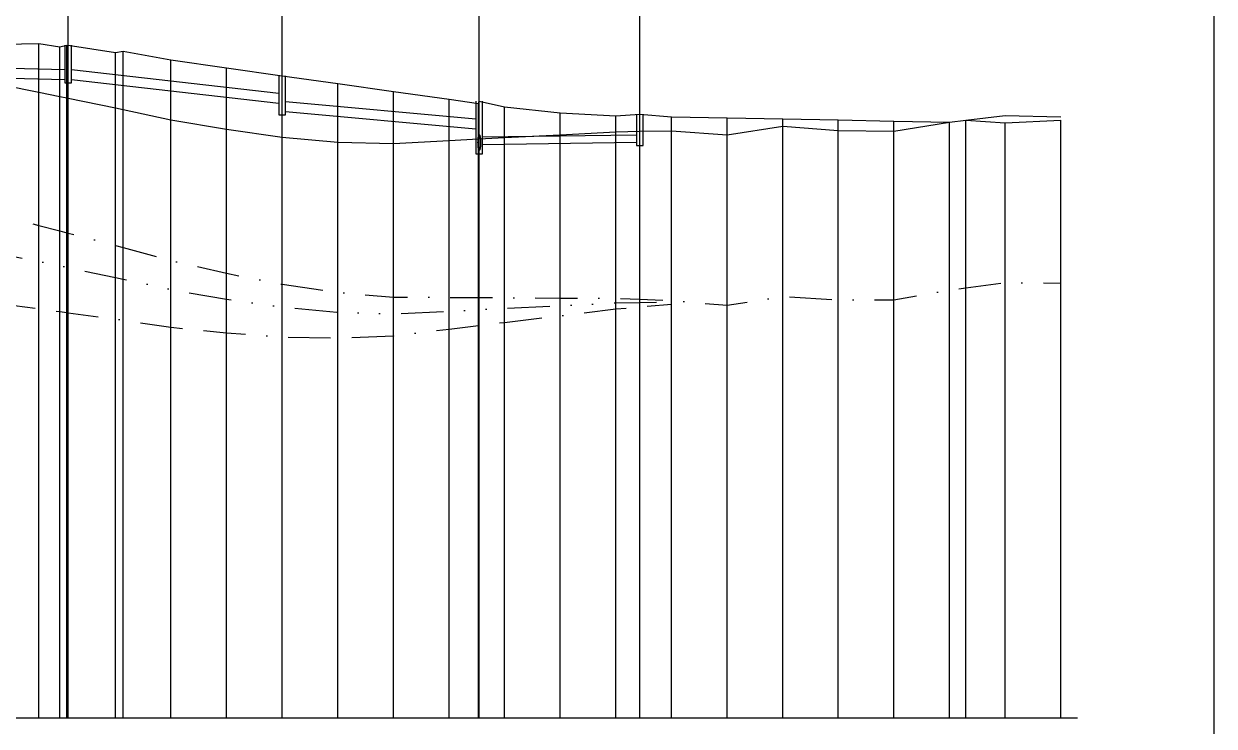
# Model space of a CAD drawing. Header units: millimetres. Extents: x -7351 to 135086, y 1419 to 5643.
# Drawn here: x 54231.6 to 54588.4, y 1584.5 to 1795.2 of the extents above; entities that cross this region are included whole.
import ezdxf

# ---------------------------------------------------------------- set-up
doc = ezdxf.new("R2010")
doc.units = ezdxf.units.MM
for name, pattern in [('BORDER', [44.45, 12.7, -6.35, 12.7, -6.35, 0, -6.35]), ('DASHDOT', [25.4, 12.7, -6.35, 0, -6.35]), ('DIVIDE', [31.75, 12.7, -6.35, 0, -6.35, 0, -6.35])]:
    doc.linetypes.add(name, pattern=pattern)
for name, color, linetype in [('KZ_종단_계획선', 1, 'Continuous'), ('KZ_종단_관로', 4, 'Continuous'), ('KZ_종단_깃발', 7, 'Continuous'), ('KZ_종단_도각', 7, 'Continuous'), ('KZ_종단_맨홀', 4, 'Continuous'), ('KZ_종단_수직선', 7, 'Continuous'), ('KZ_종단_암선1', 56, 'DASHDOT'), ('KZ_종단_암선2', 4, 'DIVIDE'), ('KZ_종단_암선3', 6, 'BORDER'), ('KZ_종단_원형관', 4, 'Continuous'), ('KZ_종단_지반선', 3, 'Continuous'), ('KZ_종단_테이블선', 7, 'Continuous')]:
    doc.layers.add(name, color=color, linetype=linetype)

msp = doc.modelspace()

# ---------------------------------------------------------------- linework, layer by layer
at = {"layer": 'KZ_종단_계획선'}
msp.add_lwpolyline([(54225.69, 1789.13), (54236.12, 1789.26), (54242.36, 1788.28), (54244.5, 1788.78), (54244.69, 1788.1), (54244.88, 1788.75), (54244.88, 1788.75), (54244.88, 1788.75), (54244.88, 1788.75), (54244.88, 1788.75), (54244.88, 1788.75), (54244.88, 1788.75), (54244.88, 1788.75), (54259.03, 1786.64), (54261.36, 1786.98), (54275.69, 1784.35), (54292.36, 1781.99), (54309.03, 1779.64), (54325.69, 1777.29), (54342.36, 1774.94), (54359.03, 1772.58), (54367.91, 1771.33), (54368.1, 1771.96), (54368.1, 1771.96), (54368.1, 1771.96), (54368.1, 1771.96), (54368.1, 1771.96), (54368.1, 1771.96), (54368.1, 1771.96), (54375.69, 1770.25), (54392.36, 1768.52), (54409.03, 1767.6), (54416.24, 1768.12), (54425.69, 1767.27), (54442.36, 1766.96), (54459.03, 1766.65), (54475.69, 1766.35), (54492.36, 1766.04), (54509.03, 1765.74), (54513.88, 1766.32), (54525.69, 1765.48), (54542.36, 1766.27), (54542.36, 1766.27)], dxfattribs=at)
at = {"layer": 'KZ_종단_관로'}
for p, q in [((54168.36, 1783.31), (54243.88, 1781.54)), ((54245.88, 1781.54), (54308.03, 1774.39)), ((54168.36, 1780.31), (54243.88, 1778.54)), ((54245.88, 1778.54), (54308.03, 1771.39)), ((54310.03, 1771.89), (54367.1, 1766.74)), ((54310.03, 1768.89), (54367.1, 1763.74)), ((54369.1, 1761.29), (54415.24, 1761.92)), ((54369.1, 1759.04), (54415.24, 1759.67))]:
    msp.add_line(p, q, dxfattribs=at)
at = {"layer": 'KZ_종단_깃발'}
for p, q in [((54244.88, 1587.04), (54244.88, 1855)), ((54244.88, 1587.04), (54244.88, 1855)), ((54309.03, 1587.04), (54309.03, 1855)), ((54368.1, 1587.04), (54368.1, 1855)), ((54416.24, 1587.04), (54416.24, 1855))]:
    msp.add_line(p, q, dxfattribs=at)
at = {"layer": 'KZ_종단_도각'}
msp.add_lwpolyline([(53747.36, 1419.04), (54588.36, 1419.04), (54588.36, 2013.04), (53747.36, 2013.04)], close=True, dxfattribs=at)
at = {"layer": 'KZ_종단_맨홀'}
for points in [[(54243.88, 1788.75), (54243.88, 1777.54), (54245.88, 1777.54), (54245.88, 1788.75)], [(54243.88, 1788.75), (54243.88, 1777.54), (54245.88, 1777.54), (54245.88, 1788.75)], [(54308.03, 1779.64), (54308.03, 1767.89), (54310.03, 1767.89), (54310.03, 1779.64)], [(54367.1, 1771.96), (54367.1, 1756.21), (54369.1, 1756.21), (54369.1, 1771.96)], [(54415.24, 1768.12), (54415.24, 1758.73), (54417.24, 1758.73), (54417.24, 1768.12)]]:
    msp.add_lwpolyline(points, dxfattribs=at)
at = {"layer": 'KZ_종단_수직선'}
for p, q in [((54236.12, 1587.04), (54236.12, 1789.26)), ((54242.36, 1587.04), (54242.36, 1788.28)), ((54244.5, 1587.04), (54244.5, 1788.78)), ((54244.68, 1587.04), (54244.68, 1788.1)), ((54244.88, 1587.04), (54244.88, 1788.75)), ((54244.88, 1587.04), (54244.88, 1788.75)), ((54244.88, 1587.04), (54244.88, 1788.75)), ((54244.88, 1587.04), (54244.88, 1788.75)), ((54244.88, 1587.04), (54244.88, 1788.75)), ((54244.88, 1587.04), (54244.88, 1788.75)), ((54244.88, 1587.04), (54244.88, 1788.75)), ((54244.88, 1587.04), (54244.88, 1788.75)), ((54259.03, 1587.04), (54259.03, 1786.64)), ((54261.35, 1587.04), (54261.35, 1786.98)), ((54275.69, 1587.04), (54275.69, 1784.35)), ((54292.36, 1587.04), (54292.36, 1781.99)), ((54309.03, 1587.04), (54309.03, 1779.64)), ((54325.69, 1587.04), (54325.69, 1777.29)), ((54342.36, 1587.04), (54342.36, 1774.94)), ((54359.03, 1587.04), (54359.03, 1772.58)), ((54367.91, 1587.04), (54367.91, 1771.33)), ((54368.1, 1587.04), (54368.1, 1771.96)), ((54368.1, 1587.04), (54368.1, 1771.96)), ((54368.1, 1587.04), (54368.1, 1771.96)), ((54368.1, 1587.04), (54368.1, 1771.96)), ((54368.1, 1587.04), (54368.1, 1771.96)), ((54368.1, 1587.04), (54368.1, 1771.96)), ((54368.1, 1587.04), (54368.1, 1771.96)), ((54375.69, 1587.04), (54375.69, 1770.25)), ((54392.36, 1587.04), (54392.36, 1768.52)), ((54409.03, 1587.04), (54409.03, 1767.6)), ((54416.23, 1587.04), (54416.23, 1768.12)), ((54425.69, 1587.04), (54425.69, 1767.27)), ((54442.36, 1587.04), (54442.36, 1766.96)), ((54459.03, 1587.04), (54459.03, 1766.65)), ((54475.69, 1587.04), (54475.69, 1766.35)), ((54492.36, 1587.04), (54492.36, 1766.04)), ((54513.88, 1587.04), (54513.88, 1766.32)), ((54542.36, 1587.04), (54542.36, 1766.27)), ((54509.03, 1587.04), (54509.03, 1765.74)), ((54525.69, 1587.04), (54525.69, 1765.48))]:
    msp.add_line(p, q, dxfattribs=at)
at = {"layer": 'KZ_종단_암선1', "flags": 128}
msp.add_lwpolyline([(53792.36, 1722.45), (53807.53, 1708.29), (53808.3, 1707.57), (53808.3, 1707.57), (53808.3, 1707.57), (53808.3, 1707.57), (53809.03, 1706.9), (53821.56, 1708.38), (53825.69, 1708.87), (53842.36, 1712.93), (53859.03, 1717.03), (53875.69, 1721.37), (53892.36, 1724.56), (53878.77, 1721.96), (53899.55, 1725.85), (53909.03, 1726.47), (53925.69, 1729.73), (53939.52, 1731.25), (53942.36, 1731.56), (53943.1, 1731.6), (53943.1, 1731.6), (53943.1, 1731.6), (53943.1, 1731.6), (53943.1, 1731.6), (53943.33, 1731.61), (53943.76, 1731.62), (53959.03, 1731.83), (53943.76, 1731.62), (53975.69, 1731.53), (53992.36, 1732.64), (54009.03, 1732.9), (54025.69, 1733.48), (54042.36, 1734.77), (54059.03, 1736.05), (54067, 1736.69), (54075.69, 1737.39), (54092.36, 1738.46), (54109.03, 1739.36), (54125.69, 1740.37), (54142.36, 1740.84), (54159.03, 1741.57), (54167.36, 1742), (54175.69, 1742.42), (54192.36, 1742.66), (54209.03, 1741.77), (54225.69, 1737.45), (54236.12, 1734.74), (54242.36, 1733.11), (54244.5, 1732.55), (54244.68, 1732.5), (54244.88, 1732.45), (54244.88, 1732.45), (54244.88, 1732.45), (54244.88, 1732.45), (54244.88, 1732.45), (54244.88, 1732.45), (54244.88, 1732.45), (54244.88, 1732.45), (54259.03, 1728.74), (54261.35, 1728.1), (54275.69, 1724.18), (54292.36, 1720.39), (54309.03, 1717.07), (54325.69, 1714.64), (54342.36, 1713.26), (54359.03, 1713.12), (54367.91, 1713.11), (54368.1, 1713.11), (54368.1, 1713.11), (54368.1, 1713.11), (54368.1, 1713.11), (54368.1, 1713.11), (54368.1, 1713.11), (54368.1, 1713.11), (54375.69, 1713.08), (54392.36, 1712.96), (54409.03, 1712.91), (54416.23, 1712.61), (54425.69, 1712.21), (54442.36, 1710.78), (54459.03, 1713.42), (54475.69, 1712.36), (54492.36, 1712.44), (54509.03, 1715.33), (54513.88, 1715.99), (54525.69, 1717.58), (54542.36, 1717.46)], dxfattribs=at)
at = {"layer": 'KZ_종단_암선2', "flags": 128}
msp.add_lwpolyline([(53792.36, 1622.45), (53807.53, 1609.62), (53808.3, 1608.98), (53808.3, 1608.98), (53808.3, 1608.98), (53808.3, 1608.98), (53809.03, 1608.37), (53821.56, 1612.32), (53825.69, 1613.62), (53842.36, 1621.14), (53859.03, 1628.7), (53875.69, 1636.6), (53892.36, 1643.29), (53878.77, 1637.83), (53899.55, 1646.09), (53909.03, 1648.68), (53925.69, 1655.34), (53939.52, 1659.62), (53942.36, 1660.5), (53943.1, 1660.68), (53943.1, 1660.68), (53943.1, 1660.68), (53943.1, 1660.68), (53943.1, 1660.68), (53943.33, 1660.74), (53943.76, 1660.83), (53959.03, 1664), (53943.76, 1660.83), (53975.69, 1666.85), (53992.36, 1671.05), (54009.03, 1674.41), (54025.69, 1678.08), (54042.36, 1682.46), (54059.03, 1687.07), (54067, 1689.47), (54075.69, 1692.08), (54092.36, 1697.08), (54109.03, 1702.11), (54125.69, 1707.36), (54142.36, 1712.08), (54159.03, 1717.05), (54167.36, 1719.6), (54175.69, 1722.16), (54192.36, 1726.64), (54209.03, 1729.46), (54225.69, 1726.05), (54236.12, 1723.91), (54242.36, 1722.63), (54244.5, 1722.17), (54244.68, 1722.13), (54244.88, 1722.1), (54244.88, 1722.1), (54244.88, 1722.1), (54244.88, 1722.1), (54244.88, 1722.1), (54244.88, 1722.1), (54244.88, 1722.1), (54244.88, 1722.1), (54259.03, 1719.16), (54261.35, 1718.65), (54275.69, 1715.51), (54292.36, 1712.63), (54309.03, 1710.22), (54325.69, 1708.69), (54342.36, 1708.23), (54359.03, 1709), (54367.91, 1709.47), (54368.1, 1709.48), (54368.1, 1709.48), (54368.1, 1709.48), (54368.1, 1709.48), (54368.1, 1709.48), (54368.1, 1709.48), (54368.1, 1709.48), (54375.69, 1709.87), (54392.36, 1710.66), (54409.03, 1711.51), (54416.23, 1711.61), (54425.69, 1711.73)], dxfattribs=at)
at = {"layer": 'KZ_종단_암선3', "flags": 128}
msp.add_lwpolyline([(53807.53, 1609.17), (53808.3, 1608.52), (53808.3, 1608.52), (53808.3, 1608.52), (53808.3, 1608.52), (53809.03, 1607.91), (53821.56, 1611.15), (53825.69, 1612.22), (53842.36, 1618.92), (53859.03, 1625.65), (53875.69, 1632.79), (53892.36, 1638.69), (53878.77, 1633.88), (53899.55, 1641.15), (53909.03, 1643.27), (53925.69, 1649.1), (53939.52, 1652.65), (53942.36, 1653.38), (53943.1, 1653.53), (53943.1, 1653.53), (53943.1, 1653.53), (53943.1, 1653.53), (53943.1, 1653.53), (53943.33, 1653.57), (53943.76, 1653.64), (53959.03, 1655.98), (53943.76, 1653.64), (53975.69, 1657.9), (53992.36, 1661.14), (54009.03, 1663.54), (54025.69, 1666.26), (54042.36, 1669.69), (54059.03, 1673.42), (54067, 1675.48), (54075.69, 1677.72), (54092.36, 1682.19), (54109.03, 1686.87), (54125.69, 1691.92), (54142.36, 1696.47), (54159.03, 1701.27), (54167.36, 1703.73), (54175.69, 1706.19), (54192.36, 1710.5), (54209.03, 1713.36), (54225.69, 1711.14), (54236.12, 1709.75), (54242.36, 1708.91), (54244.5, 1708.61), (54244.68, 1708.58), (54244.88, 1708.56), (54244.88, 1708.56), (54244.88, 1708.56), (54244.88, 1708.56), (54244.88, 1708.56), (54244.88, 1708.56), (54244.88, 1708.56), (54244.88, 1708.56), (54259.03, 1706.63), (54261.35, 1706.29), (54275.69, 1704.17), (54292.36, 1702.49), (54309.03, 1701.26), (54325.69, 1700.93), (54342.36, 1701.65), (54359.03, 1703.61), (54367.91, 1704.72), (54368.1, 1704.74), (54368.1, 1704.74), (54368.1, 1704.74), (54368.1, 1704.74), (54368.1, 1704.74), (54368.1, 1704.74), (54368.1, 1704.74), (54375.69, 1705.66), (54392.36, 1707.65), (54409.03, 1709.69), (54416.23, 1710.3), (54425.69, 1711.1)], dxfattribs=at)
at = {"layer": 'KZ_종단_원형관'}
for p, q in [((54367.71, 1759.62), (54367.72, 1760.02)), ((54367.72, 1759.21), (54367.71, 1759.62)), ((54367.72, 1760.02), (54367.73, 1760.42)), ((54367.73, 1758.82), (54367.72, 1759.21)), ((54367.73, 1760.42), (54367.76, 1760.78)), ((54367.76, 1760.78), (54367.8, 1761.12)), ((54367.8, 1761.12), (54367.85, 1761.4)), ((54367.85, 1761.4), (54367.91, 1761.64)), ((54367.91, 1761.64), (54367.97, 1761.81)), ((54367.97, 1761.81), (54368.03, 1761.91)), ((54368.03, 1761.91), (54368.1, 1761.95)), ((54368.1, 1761.95), (54368.17, 1761.91)), ((54368.17, 1761.91), (54368.23, 1761.81)), ((54368.23, 1761.81), (54368.29, 1761.64)), ((54368.29, 1761.64), (54368.35, 1761.4)), ((54368.35, 1761.4), (54368.4, 1761.12)), ((54368.4, 1761.12), (54368.44, 1760.78)), ((54368.44, 1760.78), (54368.46, 1760.42)), ((54368.46, 1760.42), (54368.48, 1760.02)), ((54368.48, 1759.21), (54368.46, 1758.82)), ((54368.48, 1760.02), (54368.49, 1759.62)), ((54368.49, 1759.62), (54368.48, 1759.21)), ((54367.76, 1758.45), (54367.73, 1758.82)), ((54367.8, 1758.12), (54367.76, 1758.45)), ((54367.85, 1757.83), (54367.8, 1758.12)), ((54367.91, 1757.6), (54367.85, 1757.83)), ((54367.97, 1757.43), (54367.91, 1757.6)), ((54368.03, 1757.32), (54367.97, 1757.43)), ((54368.1, 1757.29), (54368.03, 1757.32)), ((54368.17, 1757.32), (54368.1, 1757.29)), ((54368.23, 1757.43), (54368.17, 1757.32)), ((54368.29, 1757.6), (54368.23, 1757.43)), ((54368.35, 1757.83), (54368.29, 1757.6)), ((54368.4, 1758.12), (54368.35, 1757.83)), ((54368.44, 1758.45), (54368.4, 1758.12)), ((54368.46, 1758.82), (54368.44, 1758.45))]:
    msp.add_line(p, q, dxfattribs=at)
at = {"layer": 'KZ_종단_지반선', "flags": 128}
msp.add_lwpolyline([(54225.69, 1776.76), (54236.12, 1774.65), (54242.36, 1773.39), (54244.5, 1772.95), (54244.68, 1772.91), (54244.88, 1772.87), (54244.88, 1772.87), (54244.88, 1772.87), (54244.88, 1772.87), (54244.88, 1772.87), (54244.88, 1772.87), (54244.88, 1772.87), (54244.88, 1772.87), (54259.03, 1769.98), (54261.35, 1769.48), (54275.69, 1766.39), (54292.36, 1763.57), (54309.03, 1761.21), (54325.69, 1759.74), (54342.36, 1759.33), (54359.03, 1760.16), (54367.91, 1760.66), (54368.1, 1760.67), (54368.1, 1760.67), (54368.1, 1760.67), (54368.1, 1760.67), (54368.1, 1760.67), (54368.1, 1760.67), (54368.1, 1760.67), (54375.69, 1761.08), (54392.36, 1761.93), (54409.03, 1762.84), (54416.23, 1762.95), (54425.69, 1763.11), (54442.36, 1761.94), (54459.03, 1764.47), (54475.69, 1763.18), (54492.36, 1763.01), (54509.03, 1765.66), (54513.88, 1766.25), (54525.69, 1767.67), (54542.36, 1767.31)], dxfattribs=at)
at = {"layer": 'KZ_종단_테이블선'}
msp.add_line((53772.36, 1587.04), (54547.36, 1587.04), dxfattribs=at)

doc.saveas('drawing.dxf')
